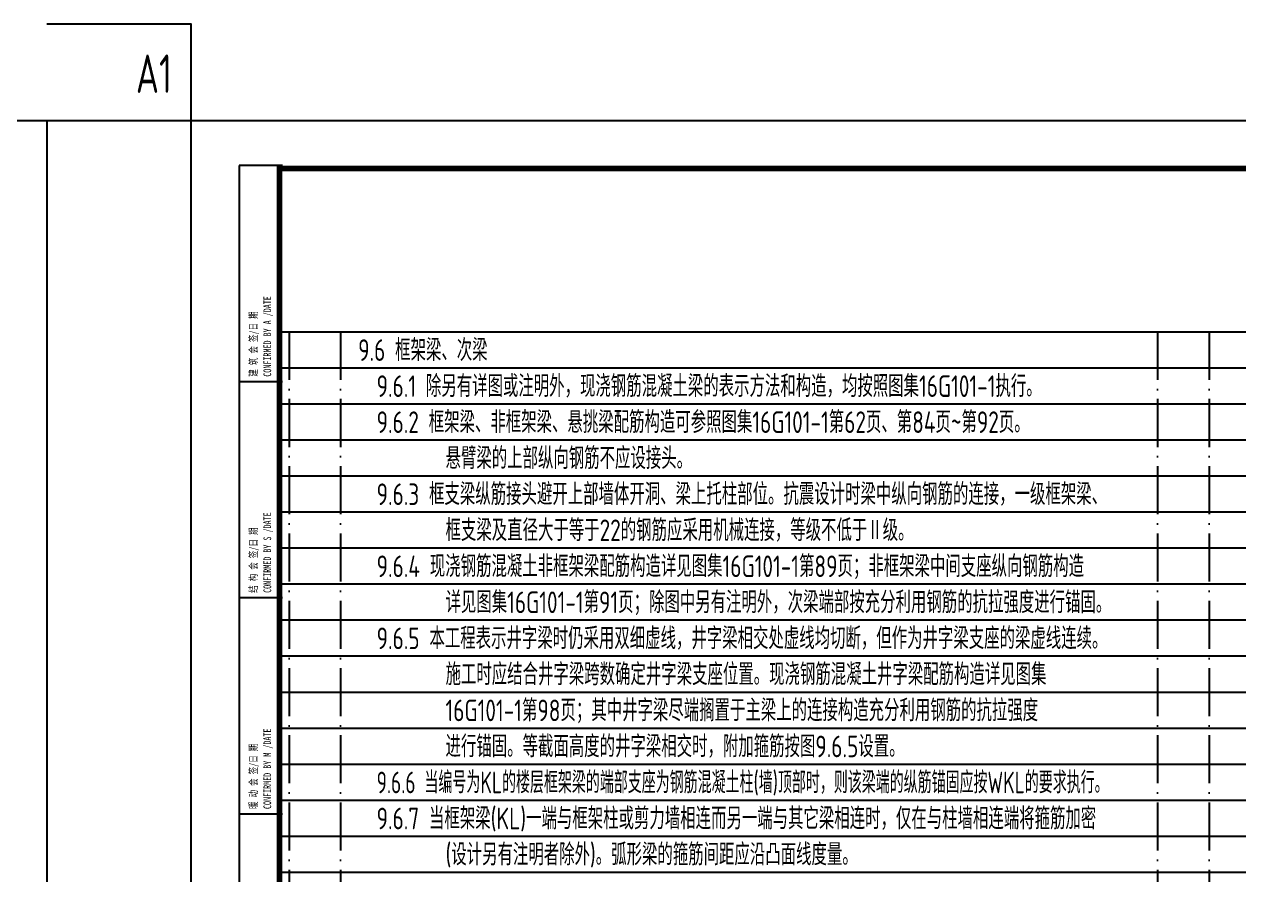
# Model space of a CAD drawing. Extents: x 826826 to 1642106, y -156213 to 399140.
# Drawn here: x 940429 to 965698, y 339639 to 357342 of the extents above; entities that cross this region are included whole.
import ezdxf
from ezdxf.enums import TextEntityAlignment as Align

# ---------------------------------------------------------------- set-up
doc = ezdxf.new("R2010")
doc.units = 0
doc.header["$LTSCALE"] = 1000
doc.linetypes.add('D1', pattern=[14, 10, -2, 0, -2])
doc.layers.get('DEFPOINTS').update_dxf_attribs({"linetype": 'CONTINUOUS'})
doc.layers.add('C-SHET-TTLB', color=11, linetype='CONTINUOUS')
doc.layers.add('S-0-MODIFY', color=201, linetype='CONTINUOUS')
doc.layers.add('S-1-TEXT', color=7, linetype='CONTINUOUS', lineweight=18)
doc.styles.add('SHEET-ECADI', font='simhei.ttf', dxfattribs={"width": 0.7})
doc.styles.add('TS', font='tssdeng.shx', dxfattribs={"width": 0.7, "bigfont": 'tssdchn.shx'})
doc.styles.add('TSSD_REIN', font='tssdeng.shx', dxfattribs={"width": 0.7, "height": 300, "bigfont": 'tssdchn.shx'})

# ---------------------------------------------------------------- blocks, each defined once
blk = doc.blocks.new('2014SHEET-L')
at = {"layer": 'C-SHET-TTLB'}
for p, q in [((0, -45), (-9, -45)), ((0, -90), (-9, -90)), ((0, -135), (-9, -135)), ((0, -180), (-9, -180)), ((0, -225), (-9, -225))]:
    blk.add_line(p, q, dxfattribs=at)
at = {"layer": 'C-SHET-TTLB', "style": 'SHEET-ECADI', "width": 0.7}
for s, p in [('CONFIRMED BY A /DATE', (-2.33, -43.96)), ('建 筑 会 签/日 期', (-5.24, -43.96)), ('CONFIRMED BY S /DATE', (-2.33, -88.96)), ('结 构 会 签/日 期', (-5.24, -88.96)), ('暖 动 会 签/日 期', (-5.24, -133.96)), ('CONFIRMED BY M /DATE', (-2.33, -133.96)), ('CONFIRMED BY E /DATE', (-2.33, -178.96)), ('电 气 会 签/日 期', (-5.24, -178.96)), ('给 排 水 会 签/日 期', (-5.24, -223.96)), ('CONFIRMED BY P /DATE', (-2.33, -223.96))]:
    blk.add_text(s, height=1.6, rotation=90, dxfattribs=at).set_placement(p)
blk = doc.blocks.new('2017_11-sheet-L2', base_point=(18.4, 410))
at = {"layer": 'C-SHET-TTLB'}
blk.add_blockref('2014SHEET-L', (19, 410.6), dxfattribs=at)

msp = doc.modelspace()

# ---------------------------------------------------------------- linework, layer by layer
at = {"layer": 'C-SHET-TTLB'}
for p, q in [((944898.73, 354402.46), (944898.73, 296882.46)), ((945798.73, 354402.46), (944898.73, 354402.46))]:
    msp.add_line(p, q, dxfattribs=at)
for points in [[(940898.73, 355342.46), (940898.73, 295942.46), (856798.73, 295942.46), (856798.73, 355342.46)], [(1048998.73, 355342.46), (1048998.73, 295942.46), (943898.73, 295942.46), (943898.73, 355342.46)]]:
    msp.add_lwpolyline(points, close=True, dxfattribs=at)
at = {"layer": 'C-SHET-TTLB', "const_width": 120}
msp.add_lwpolyline([(945738.73, 354342.46), (1047998.73, 354342.13), (1047998.73, 296942.13), (945738.73, 296942.46)], close=True, dxfattribs=at)
at = {"layer": 'DEFPOINTS', "color": 252}
for p, q in [((945738.73, 350942.46), (1040998.73, 350942.46)), ((945738.73, 350192.46), (1040998.73, 350192.46)), ((945738.73, 349442.46), (1040998.73, 349442.46)), ((945738.73, 348692.46), (1040998.73, 348692.46)), ((945738.73, 347942.46), (1040998.73, 347942.46)), ((945738.73, 347192.46), (1040998.73, 347192.46)), ((945738.73, 346442.46), (1040998.73, 346442.46)), ((945738.73, 345692.46), (1040998.73, 345692.46)), ((945738.73, 344942.46), (1040998.73, 344942.46)), ((945738.73, 344192.46), (1040998.73, 344192.46)), ((945738.73, 343442.46), (1040998.73, 343442.46)), ((945738.73, 342692.46), (1040998.73, 342692.46)), ((945738.73, 341942.46), (1040998.73, 341942.46)), ((945738.73, 341192.46), (1040998.73, 341192.46)), ((945738.73, 340442.46), (1040998.73, 340442.46)), ((945738.73, 339692.46), (1040998.73, 339692.46))]:
    msp.add_line(p, q, dxfattribs=at)
at = {"layer": 'DEFPOINTS', "color": 252, "linetype": 'D1', "ltscale": 0.1}
for p, q in [((945938.73, 350942.46), (945938.73, 296942.46)), ((947010.73, 350942.46), (947010.73, 296942.46)), ((964010.73, 350942.46), (964010.73, 296942.46)), ((965082.73, 350942.46), (965082.73, 296942.46))]:
    msp.add_line(p, q, dxfattribs=at)
at = {"layer": 'S-0-MODIFY'}
msp.add_lwpolyline([(940898.73, 355342.46), (943898.73, 355342.46), (943898.73, 357342.46), (940898.73, 357342.46)], dxfattribs=at)

# ---------------------------------------------------------------- block references
at = {"layer": 'C-SHET-TTLB', "xscale": 100, "yscale": 100, "zscale": 100}
msp.add_blockref('2017_11-sheet-L2', (945738.73, 354342.46), dxfattribs=at)

# ---------------------------------------------------------------- texts
at = {"layer": 'S-0-MODIFY', "style": 'TSSD_REIN', "width": 0.7}
msp.add_text('A1', height=800, dxfattribs=at).set_placement((943499.62, 355913.91), align=Align.RIGHT)
at = {"layer": 'S-1-TEXT', "style": 'TS'}
for s, width, p in [('9.6 框架梁、次梁', 0.75, (947375.54, 350334.89)), ('9.6.1 除另有详图或注明外，现浇钢筋混凝土梁的表示方法和构造，均按照图集16G101-1执行。', 0.75, (947759.78, 349584.89)), ('9.6.2 框架梁、非框架梁、悬挑梁配筋构造可参照图集16G101-1第62页、第84页~第92页。', 0.75, (947759.78, 348834.89)), ('       悬臂梁的上部纵向钢筋不应设接头。', 0.75, (947759.78, 348084.89)), ('9.6.3 框支梁纵筋接头避开上部墙体开洞、梁上托柱部位。抗震设计时梁中纵向钢筋的连接，一级框架梁、', 0.75, (947759.78, 347334.89)), ('       框支梁及直径大于等于22的钢筋应采用机械连接，等级不低于Ⅱ级。', 0.75, (947759.78, 346584.89)), ('9.6.4 现浇钢筋混凝土非框架梁配筋构造详见图集16G101-1第89页；非框架梁中间支座纵向钢筋构造', 0.75, (947759.78, 345834.89)), ('       详见图集16G101-1第91页；除图中另有注明外，次梁端部按充分利用钢筋的抗拉强度进行锚固。', 0.75, (947759.78, 345084.89)), ('9.6.5 本工程表示井字梁时仍采用双细虚线，井字梁相交处虚线均切断，但作为井字梁支座的梁虚线连续。', 0.75, (947759.78, 344334.89)), ('       施工时应结合井字梁跨数确定井字梁支座位置。现浇钢筋混凝土井字梁配筋构造详见图集', 0.75, (947759.78, 343584.89)), ('       16G101-1第98页；其中井字梁尽端搁置于主梁上的连接构造充分利用钢筋的抗拉强度', 0.75, (947759.78, 342834.89)), ('       进行锚固。等截面高度的井字梁相交时，附加箍筋按图9.6.5设置。', 0.75, (947759.78, 342084.89)), ('9.6.6 当编号为KL的楼层框架梁的端部支座为钢筋混凝土柱(墙)顶部时，则该梁端的纵筋锚固应按WKL的要求执行。', 0.68, (947759.78, 341334.89)), ('9.6.7 当框架梁(KL)一端与框架柱或剪力墙相连而另一端与其它梁相连时，仅在与柱墙相连端将箍筋加密', 0.75, (947759.78, 340584.89)), ('       (设计另有注明者除外)。弧形梁的箍筋间距应沿凸面线度量。', 0.75, (947759.78, 339834.89))]:
    msp.add_text(s, height=450, dxfattribs=dict(at, width=width)).set_placement(p)

doc.saveas('drawing.dxf')
